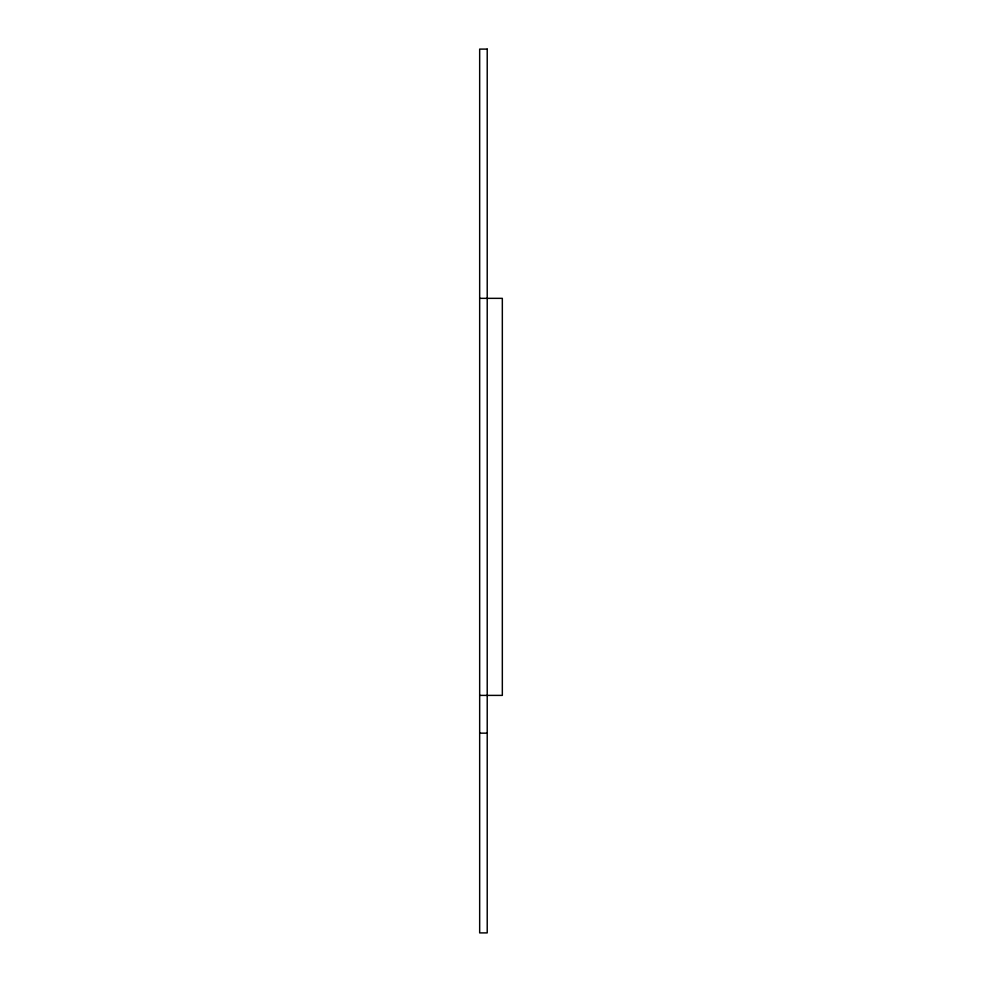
<?xml version="1.0" encoding="UTF-8"?>
<svg xmlns="http://www.w3.org/2000/svg" width="982" height="982" viewBox="0 0 982 982"><rect width="100%" height="100%" fill="white"/><g stroke="black" fill="none" stroke-linecap="round" stroke-linejoin="round"><path stroke-width="1.47" d="M479.67 298.344L502.33 298.344L502.33 695.391L479.67 695.391M479.67 733.161L487.219 733.161M487.219 49.1L479.67 49.1L479.67 932.9L487.219 932.9L487.219 49.1"/></g></svg>
